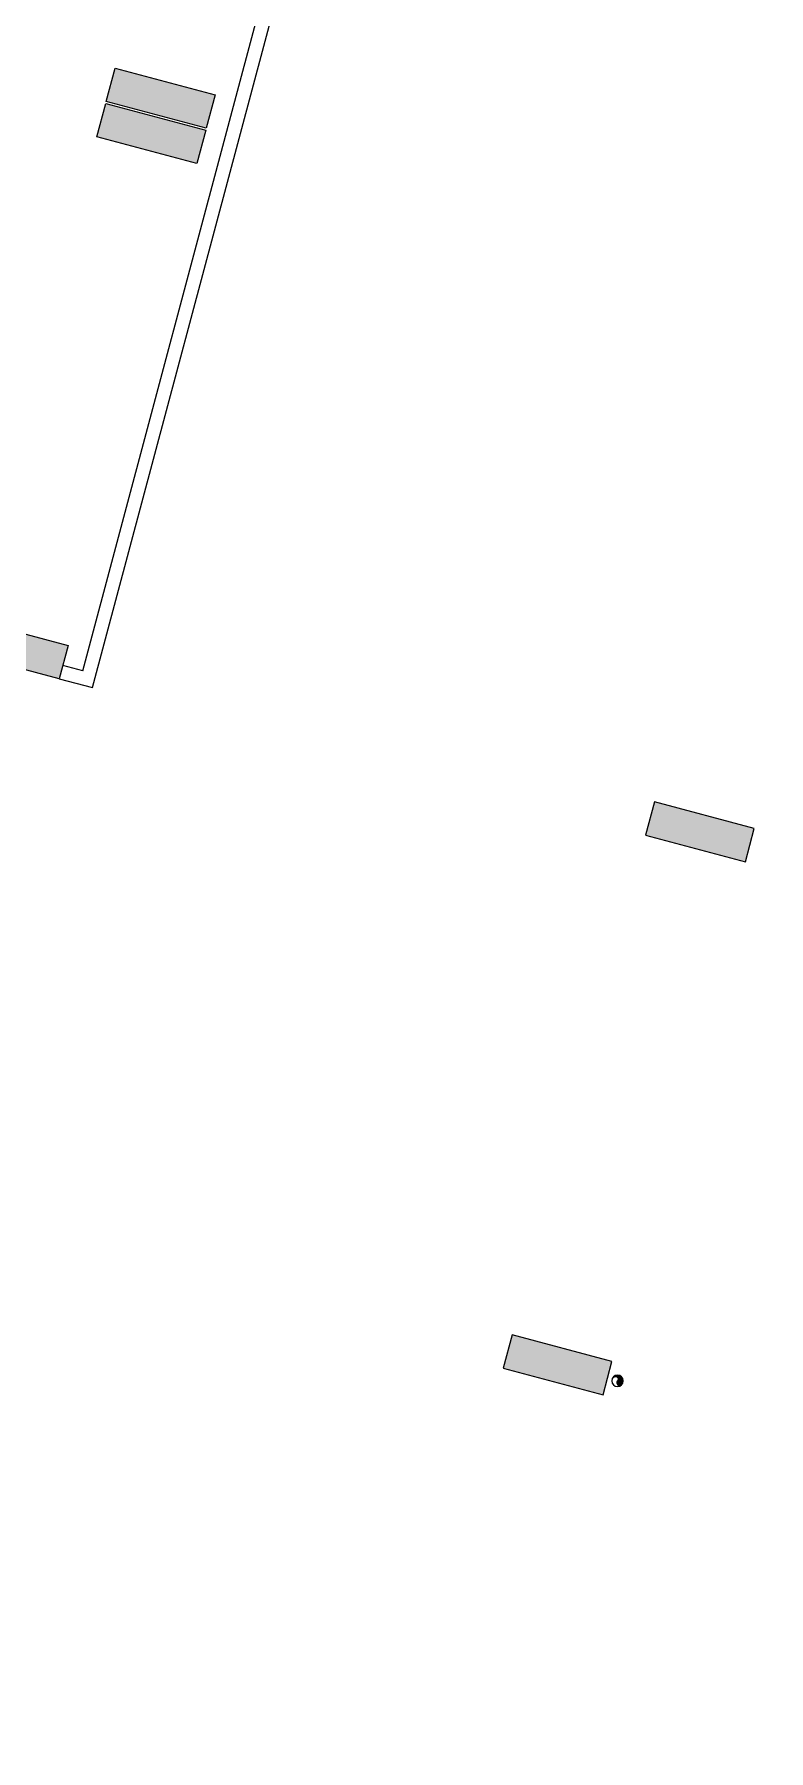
# Model space of a CAD drawing. Header units: centimetres. Extents: x 139057 to 200038, y 34824 to 80516.
# Drawn here: x 169543 to 170608, y 72633 to 75123 of the extents above; entities that cross this region are included whole.
import ezdxf

# ---------------------------------------------------------------- set-up
doc = ezdxf.new("R2010")
doc.units = ezdxf.units.CM
doc.header["$LTSCALE"] = 100
doc.layers.get('0').update_dxf_attribs({"lineweight": 0})
doc.layers.add('410_STRUTTURE_001-AM_0', color=7, linetype='Continuous', lineweight=0)
doc.layers.add('430_TAVOLATI_001-AM_0', color=3, linetype='Continuous', lineweight=0)
doc.layers.add('FOROMETRIE AREA G', color=251, linetype='Continuous')

# ---------------------------------------------------------------- blocks, each defined once
blk = doc.blocks.new('DN150')
h = blk.add_hatch(color=253)
edge = h.paths.add_edge_path()
edge.add_arc((-0.1271796729415249, 0.0002251118421554565), 75.0000000008007, -90.20196108935022, 90.20196108935028, ccw=False)
edge.add_arc((-0.1301887407535803, -37.4999968712512), 37.50022285829778, 269.6006753150027, 449.8010872153839)
edge.add_arc((-0.1924450993582719, 37.49989619376069), 37.50038999283402, 89.89656760298652, 270.2940325091091, ccw=False)
edge.add_arc((-0.2581472504330156, 75.00023294864644), 0.1333991641081719, 180.2034860370129, 359.9966212430112, ccw=False)
at = {"color": 253}
blk.add_lwpolyline([(-0.3915455732494593, 74.99975918233395, -1.003531113011555), (-0.3915455732494593, -74.99930895864964, 1.001750454913192), (-1.154839992523193e-07, 0, -1.003474564946119), (-0.1247480865567923, 75.00022508203983, -0.9981963915986242)], format="xyb", close=True, dxfattribs=at)
blk.add_circle((-1.154839992523193e-07, 0), 84)

msp = doc.modelspace()

# ---------------------------------------------------------------- hatches: boundary and pattern name
at = {"layer": '410_STRUTTURE_001-AM_0'}
h = msp.add_hatch(color=256, dxfattribs=at)
h.paths.add_polyline_path([(167677.1874929989, 73039.76752557767), (167690.0855022991, 73088.07538352323), (167801.2276708545, 73058.4008588211), (167788.3296615543, 73010.09300088299)])
h.paths.add_polyline_path([(167256.6826752747, 73152.04037521196), (167269.5806330132, 73200.34816636307), (167221.2728418602, 73213.24612410528), (167208.3748841198, 73164.93833294672)])
h.paths.add_polyline_path([(167470.853032923, 72266.83409264845), (167483.7510422176, 72315.14195057166), (167594.8603470108, 72285.47620036615), (167581.9623377161, 72237.16834244294)])
h.paths.add_polyline_path([(167029.0400132375, 72384.79613405628), (167041.9379709779, 72433.10392521483), (166993.6301798249, 72446.0018829496), (166980.7322220845, 72397.69409179849)])
h.paths.add_polyline_path([(168938.1326863865, 73531.12475005699), (168951.0306441268, 73579.4325412081), (169095.9680926582, 73540.7349100129), (169083.0701349179, 73492.42711885435)])
h.paths.add_polyline_path([(169227.9935083786, 73453.73324563516), (169240.891466119, 73502.04103679371), (169385.8148395797, 73463.34716356707), (169372.9168818394, 73415.03937241597)])
h.paths.add_polyline_path([(168731.7673913172, 72758.19954962445), (168744.6653490575, 72806.507340783), (168889.6007687418, 72767.81025127483), (168876.7028110015, 72719.50246011627)])
h.paths.add_polyline_path([(169021.6261844622, 72680.80858689708), (169034.5241422026, 72729.11637805564), (169179.4475156633, 72690.422504829), (169166.549557923, 72642.11471367789)])
h.paths.add_polyline_path([(170016.7666822678, 72415.11065749986), (170029.6646400081, 72463.41844865841), (170174.5880134689, 72424.72457543922), (170161.6900557285, 72376.41678428066)])
h.paths.add_polyline_path([(170236.0319639245, 73236.34310739649), (170223.134006186, 73188.03531624538), (170368.0573796468, 73149.34144301874), (170380.9553373853, 73197.64923416985)])
h.paths.add_polyline_path([(171054.0280139433, 72966.19044362915), (171066.9260131276, 73014.49826368851), (171124.8953213325, 72999.02068492187), (171111.9973221483, 72950.71286486251)])
h.paths.add_polyline_path([(170847.6606899375, 72193.26578451855), (170860.5586892968, 72241.5736052261), (170918.5279975018, 72226.09602645946), (170905.6299981425, 72177.7882057519)])
h.paths.add_polyline_path([(167712.6206254443, 74416.72936479909), (167656.5835877067, 74431.69099577678), (167684.9400386164, 74475.87144044948), (167725.5185831847, 74465.0371559502)])
h.paths.add_polyline_path([(167514.0637739195, 74159.08566841645), (167526.9618468905, 74207.39389175338), (167575.2696380435, 74194.49593401117), (167562.3715651134, 74146.18771082324)])
h.paths.add_polyline_path([(167484.1895846861, 73919.32086175097), (167497.0875424264, 73967.62865290952), (167448.7797512735, 73980.52661065174), (167435.8817935331, 73932.21881949318)])
h.paths.add_polyline_path([(167883.5548060617, 73812.692186916), (167896.4528153619, 73861.00004485411), (168007.5949946853, 73831.3255172835), (167994.696985385, 73783.01765933794)])
h.paths.add_polyline_path([(168381.2509851462, 74507.83338283909), (168398.0183862677, 74570.63355708284), (168484.9723542841, 74547.41718740923), (168468.2049531626, 74484.61701316548)])
h.paths.add_polyline_path([(168303.1568109231, 75384.13623896403), (168316.0530570062, 75432.43749299807), (168427.1637956674, 75402.77135995937), (168414.2675495843, 75354.47010592533)])
h.paths.add_polyline_path([(168289.5548190871, 75332.91133243752), (168302.452827633, 75381.21918755186), (168413.4937240152, 75351.57170213175), (168400.5957154693, 75303.26384700996)])
h.paths.add_polyline_path([(168243.3041623669, 75345.26004476262), (168256.2021201072, 75393.56783591372), (168205.0644414673, 75407.22136058075), (168189.3769843733, 75359.64721138937)])
h.paths.add_polyline_path([(168256.9759975696, 75396.46630337996), (168269.87395531, 75444.77409453852), (168221.6895667823, 75457.63910434557), (168206.0054862971, 75410.07519512785)])
h.paths.add_polyline_path([(168193.1377161356, 74972.0725926922), (168206.0334777819, 75020.37203233106), (168317.1442163369, 74990.70589932216), (168304.2484546906, 74942.4064596833)])
h.paths.add_polyline_path([(169357.7173267404, 75102.5734383033), (169370.6152848887, 75150.88123098177), (169515.5386583476, 75112.18735776258), (169502.6407002012, 75063.8795650841)])
h.paths.add_polyline_path([(169344.0454915544, 75051.3671796934), (169356.9434488813, 75099.67496930224), (169501.866822329, 75060.98109608305), (169488.9688650022, 75012.67330647421)])
h.paths.add_polyline_path([(169144.5140105231, 74304.04537046862), (169157.4120430393, 74352.35344168705), (169302.3354165001, 74313.65956846786), (169289.4373839839, 74265.35149724943)])
h.paths.add_polyline_path([(169647.5640740698, 75025.18569338483), (169660.4620318102, 75073.49348453594), (169805.385405271, 75034.79961131675), (169792.4874475288, 74986.49182016564)])
h.paths.add_polyline_path([(169633.8922380494, 74973.9794317053), (169646.7901962033, 75022.28722441358), (169791.713569664, 74983.59335118694), (169778.8156115102, 74935.28555848611)])
h.paths.add_polyline_path([(169434.3608322205, 74226.65790409011), (169447.2587899609, 74274.96569524867), (169592.1821634216, 74236.27182202203), (169579.2842056813, 74187.96403087092)])
h.paths.add_polyline_path([(170442.3992877683, 74009.26776583654), (170429.5013300279, 73960.95997468544), (170574.4247034887, 73922.2661014588), (170587.3226612291, 73970.57389261735)])
h.paths.add_polyline_path([(170641.9306940237, 74756.5892949046), (170629.0327362852, 74708.28150375349), (170773.9561097441, 74669.5876305343), (170786.8540674845, 74717.8954216854)])
h.paths.add_polyline_path([(170655.6025292618, 74807.7955536039), (170642.706765263, 74759.49597884876), (170787.6301387107, 74720.80210563702), (170800.5259027096, 74769.1016803847)])
h.paths.add_polyline_path([(171473.5985791931, 74537.64288988126), (171486.4965783792, 74585.95070994062), (171544.4658865841, 74570.47313117397), (171531.5678873999, 74522.16531111462)])
h.paths.add_polyline_path([(171459.9267576119, 74486.43664688033), (171472.8247519793, 74534.74444889439), (171530.7940601843, 74519.26687012774), (171517.8960658169, 74470.95906811369)])
h.paths.add_polyline_path([(171260.3953377741, 73739.1151020841), (171273.2933369601, 73787.42292214347), (171331.2626451651, 73771.94534337682), (171318.364645979, 73723.63752331746)])
h.paths.add_polyline_path([(170855.1339354577, 75555.11708273155), (170842.2359777173, 75506.80929158044), (170987.1593511762, 75468.11541836125), (171000.0573089166, 75516.42320951236)])
h.paths.add_polyline_path([(171061.5012592977, 76328.0417411865), (171048.6035681, 76279.73494834614), (171193.5269415608, 76241.0410751195), (171206.4246327585, 76289.34786796731)])
h.paths.add_polyline_path([(171267.8554988919, 77100.91739411069), (171254.9706253993, 77052.65860847545), (171399.89399886, 77013.96473525626), (171412.7788723545, 77062.2235208915)])
h.paths.add_polyline_path([(171879.4973092718, 76057.88907746387), (171892.395308443, 76106.19689747108), (171950.3646164803, 76090.71931874914), (171937.4666173073, 76042.41149874193)])
h.paths.add_polyline_path([(171673.1299854392, 75284.96441900892), (171686.0279846253, 75333.27223906828), (171743.9972928303, 75317.79466029418), (171731.0992936442, 75269.48684024227)])
h.paths.add_polyline_path([(170419.06067746, 77720.90679064555), (170398.4239450755, 77643.61432480229), (170127.9003146166, 77715.84288814825), (170148.5370469993, 77793.13535399151)])
h.paths.add_polyline_path([(169557.2487329828, 75849.89496744586), (169570.1466907231, 75898.20275860441), (169715.0700641839, 75859.50888537777), (169702.1721064436, 75811.20109422666)])
h.paths.add_polyline_path([(169763.616056847, 76622.81962591571), (169776.5140145837, 76671.12741705192), (169921.4373880239, 76632.43354384018), (169908.5394302873, 76584.12575270397)])
h.paths.add_polyline_path([(169969.982311227, 77395.74456989182), (169982.8802689785, 77444.05236108763), (170127.804711877, 77405.35820233238), (170114.9067541236, 77357.05041113657)])
h.paths.add_polyline_path([(170259.8301275844, 77318.35653791738), (170272.7280853378, 77366.66432912064), (170417.6514587986, 77327.970455894), (170404.7535010452, 77279.66266469819)])
h.paths.add_polyline_path([(170053.4628037444, 76545.43187946243), (170066.3607614847, 76593.73967061353), (170211.2841349455, 76555.04579739434), (170198.3861772033, 76506.73800624323)])
h.paths.add_polyline_path([(169847.0954799043, 75772.50722100747), (169859.9934376447, 75820.81501215858), (170004.9168111054, 75782.12113893939), (169992.0188533651, 75733.81334778828)])
h.paths.add_polyline_path([(168502.6903581253, 76131.45873361242), (168515.5866042363, 76179.75998775823), (168626.6955850354, 76150.0943240614), (168613.7993389243, 76101.7930699156)])
h.paths.add_polyline_path([(168721.9549335936, 76952.68983422381), (168709.0555844778, 76904.37695817066), (168820.1620811342, 76874.71195773197), (168833.0614302481, 76923.02483377767)])
h.paths.add_polyline_path([(169259.8588502934, 77585.34426340622), (169272.7541908721, 77633.64225228292), (169330.7235409567, 77618.16470280451), (169317.8282003781, 77569.86671392781)])
h.paths.add_polyline_path([(168939.5767603392, 77670.85810601873), (168952.4747689242, 77719.16596128208), (169063.5855079727, 77689.49982813907), (169050.6874993878, 77641.19197287572)])

# ---------------------------------------------------------------- linework, layer by layer
for points, elevation in [([(169647.5640740698, 75025.18569338483), (169660.4620318102, 75073.49348453594), (169805.385405271, 75034.79961131675), (169792.4874475288, 74986.49182016564)], -3.490789228516181e-08), ([(169633.8922380494, 74973.9794317053), (169646.7901962033, 75022.28722441358), (169791.713569664, 74983.59335118694), (169778.8156115102, 74935.28555848611)], -3.490789228516181e-08), ([(169434.3608322205, 74226.65790409011), (169447.2587899609, 74274.96569524867), (169592.1821634216, 74236.27182202203), (169579.2842056813, 74187.96403087092)], -3.490789228516181e-08), ([(170442.3992877683, 74009.26776583654), (170429.5013300279, 73960.95997468544), (170574.4247034887, 73922.2661014588), (170587.3226612291, 73970.57389261735)], -3.526730680770107e-08), ([(170236.0319639245, 73236.34310739649), (170223.134006186, 73188.03531624538), (170368.0573796468, 73149.34144301874), (170380.9553373853, 73197.64923416985)], -3.526730680770107e-08)]:
    msp.add_lwpolyline(points, close=True, dxfattribs=dict(at, elevation=elevation))
at = {"layer": '430_TAVOLATI_001-AM_0'}
for p, q in [((169613.4280634882, 74199.54837270988, -3.490789228516181e-08), (170441.4683035897, 77300.87617912305, -3.490789228516181e-08)), ((169627.591996851, 74175.06607315106, -3.490789228516181e-08), (170460.7913156418, 77295.71660496456, -3.490789228516181e-08)), ((169613.4280634864, 74199.54837270988, -3.490789228516181e-08), (169584.443388783, 74207.28714735222, -3.490789228516181e-08)), ((169579.2842056794, 74187.96403087092, -3.490789228516181e-08), (169627.591996851, 74175.06607315106, -3.490789228516181e-08))]:
    msp.add_line(p, q, dxfattribs=at)

# ---------------------------------------------------------------- block references
at = {"layer": 'FOROMETRIE AREA G', "xscale": -0.1, "yscale": 0.1, "zscale": 0.1, "rotation": 224.4419995687121}
msp.add_blockref('DN150', (170388.9986958398, 73169.6259512545, -3.544701406897155e-08), dxfattribs=at)

doc.saveas('drawing.dxf')
